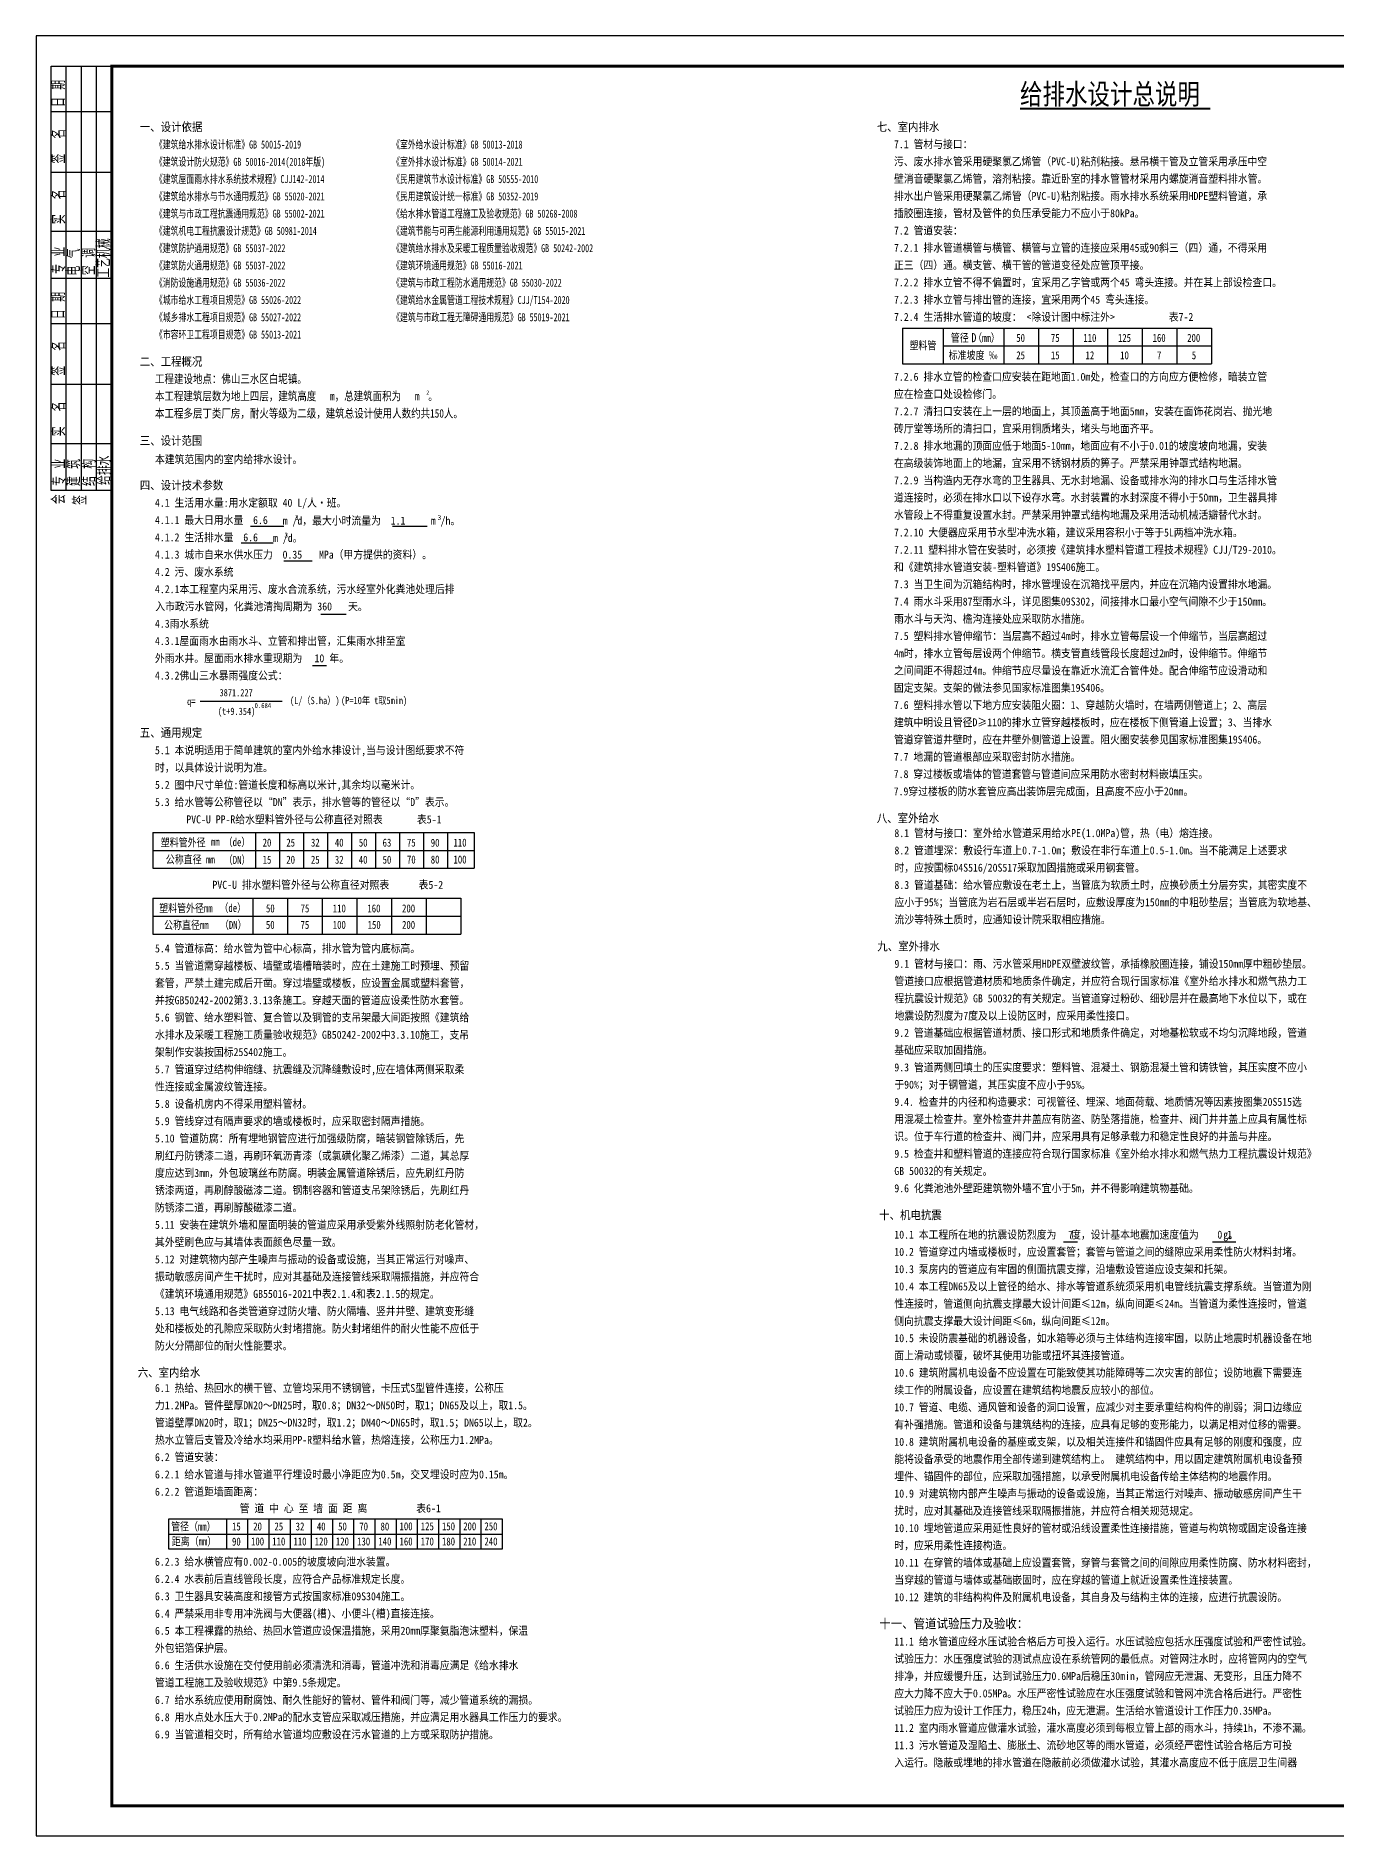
# Model space of a CAD drawing. Extents: x -620248 to 571765, y -684907 to -323071.
# Drawn here: x -559239 to -516320, y -410726 to -351326 of the extents above; entities that cross this region are included whole.
import ezdxf
from ezdxf.enums import TextEntityAlignment as Align

# ---------------------------------------------------------------- set-up
doc = ezdxf.new("R2010")
doc.units = 0
doc.header["$LTSCALE"] = 1000
doc.header["$MEASUREMENT"] = 0
for name, color, linetype in [('08', 8, 'Continuous'), ('4', 4, 'Continuous'), ('9', 9, 'Continuous'), ('DIM_SYMB', 3, 'Continuous'), ('PUB_TITLE', 4, 'Continuous'), ('S', 2, 'Continuous'), ('TEXT', 7, 'Continuous'), ('TWT_TEXT', 7, 'Continuous'), ('框', 130, 'Continuous')]:
    doc.layers.add(name, color=color, linetype=linetype)
doc.styles.add('-宋体', font='simsun_0.shx', dxfattribs={"width": 0.8})
doc.styles.add('_TCH_DIM', font='SIMPLEX.shx', dxfattribs={"width": 0.8, "bigfont": 'GBCBIG.shx'})
doc.styles.add('TBC', font='simhei_0.shx', dxfattribs={"width": 0.9})
doc.styles.add('天正', font='SIMPLEX.shx', dxfattribs={"width": 0.7, "bigfont": 'HZTXT.shx'})
doc.styles.add('宋体', font='simsun_0.shx')

# ---------------------------------------------------------------- blocks, each defined once
blk = doc.blocks.new('A$C507D671E')
at = {"color": 0, "ltscale": 0.01}
blk.add_line((433, 516), (3137, 516), dxfattribs=at)
at = {"color": 7, "style": '宋体', "width": 0.8}
for s, height, p in [('3871.227', 240, (1075, 678)), ('(L/（S.ha）)', 240, (3399, 419)), ('(P=10年 t取5min)', 240, (5084, 421)), ('q=', 240, (5, 392)), ('(t+9.354)', 240, (1021, 63)), ('0.684', 168, (2231, 289))]:
    blk.add_text(s, height=height, dxfattribs=at).set_placement(p)
blk = doc.blocks.new('A$C53681AE2')
at = {"color": 7}
for p, q in [((0, 1179), (0, 0)), ((0, 1179), (7821, 1179)), ((965, 1179), (10596, 1179)), ((3380, 1179), (3380, 0)), ((4172, 1179), (4172, 0)), ((4964, 1179), (4964, 0)), ((5756, 1179), (5756, 0)), ((6548, 1179), (6548, 0)), ((7340, 1179), (7340, 0)), ((8132, 1179), (8132, 0)), ((8924, 1179), (8924, 0)), ((9716, 1179), (9716, 0)), ((10596, 1179), (10596, 0)), ((0, 590), (10596, 590)), ((0, 0), (10596, 0))]:
    blk.add_line(p, q, dxfattribs=at)
at = {"color": 7, "style": '宋体', "width": 0.8}
for s, p in [('塑料管外径', (258, 720)), ('mm', (1912, 744)), ('（de）', (2333, 730)), ('20', (3619, 714)), ('25', (4400, 714)), ('32', (5212, 714)), ('40', (6002, 714)), ('50', (6792, 714)), ('63', (7577, 714)), ('75', (8380, 714)), ('90', (9166, 710)), ('110', (9916, 714)), ('公称直径 mm', (426, 157)), ('（DN）', (2337, 143)), ('15', (3619, 150)), ('20', (4400, 150)), ('25', (5212, 150)), ('32', (6002, 150)), ('40', (6792, 150)), ('50', (7577, 150)), ('70', (8380, 156)), ('80', (9166, 156)), ('100', (9916, 156))]:
    blk.add_text(s, height=264, dxfattribs=at).set_placement(p)
blk = doc.blocks.new('A$C69A073B4')
at = {"color": 7}
for p, q in [((0, 1179), (0, 0)), ((0, 1179), (7743, 1179)), ((886, 1179), (10157, 1179)), ((3301, 1179), (3301, 0)), ((4444, 1179), (4444, 0)), ((5587, 1179), (5587, 0)), ((6729, 1179), (6729, 0)), ((7872, 1179), (7872, 0)), ((9015, 1179), (9015, 0)), ((10157, 1179), (10157, 0)), ((0, 590), (10157, 590)), ((0, 0), (10157, 0))]:
    blk.add_line(p, q, dxfattribs=at)
at = {"color": 7, "style": '宋体', "width": 0.8}
for s, p in [('塑料管外径mm', (205, 720)), ('（de）', (2194, 730)), ('50', (3729, 714)), ('75', (4872, 714)), ('110', (5933, 714)), ('160', (7075, 714)), ('200', (8218, 714)), ('公称直径mm', (367, 165)), ('（DN）', (2210, 168)), ('50', (3727, 172)), ('75', (4870, 172)), ('100', (5933, 172)), ('150', (7083, 172)), ('200', (8218, 172))]:
    blk.add_text(s, height=264, dxfattribs=at).set_placement(p)
blk = doc.blocks.new('A$C2F9C1F43')
at = {"layer": 'TWT_TEXT'}
for p, q in [((0, 631), (11000, 631)), ((1900, 1131), (1900, 131)), ((2600, 1131), (2600, 131)), ((3300, 1131), (3300, 131)), ((4000, 1131), (4000, 131)), ((4700, 1131), (4700, 131)), ((5400, 1131), (5400, 131)), ((6100, 1131), (6100, 131)), ((6800, 1131), (6800, 131)), ((7500, 1131), (7500, 131)), ((8200, 1131), (8200, 131)), ((8900, 1131), (8900, 131)), ((9600, 1131), (9600, 131)), ((10300, 1131), (10300, 131))]:
    blk.add_line(p, q, dxfattribs=at)
blk.add_lwpolyline([(0, 1131), (11000, 1131), (11000, 131), (0, 131)], close=True, dxfattribs=at)
at = {"color": 7, "style": '宋体', "width": 0.8}
for s, p in [('管径（mm）', (77, 745)), ('15', (2087, 749)), ('20', (2787, 749)), ('25', (3487, 749)), ('32', (4187, 749)), ('40', (4887, 749)), ('50', (5587, 749)), ('70', (6287, 749)), ('80', (6987, 749)), ('100', (7614, 754)), ('125', (8314, 754)), ('150', (9014, 754)), ('200', (9714, 754)), ('250', (10414, 754)), ('距离（mm）', (99, 255)), ('90', (2087, 249)), ('100', (2714, 254)), ('110', (3414, 254)), ('110', (4114, 254)), ('120', (4814, 254)), ('120', (5514, 254)), ('130', (6214, 254)), ('140', (6914, 254)), ('160', (7614, 254)), ('170', (8314, 254)), ('180', (9014, 254)), ('210', (9714, 254)), ('240', (10414, 254))]:
    blk.add_text(s, height=264, dxfattribs=at).set_placement(p)
blk = doc.blocks.new('A$C4449606F')
at = {"color": 7}
for p, q in [((0, 1179), (0, 0)), ((0, 1179), (7780, 1179)), ((924, 1179), (10195, 1179)), ((1344, 1179), (1344, 0)), ((3339, 1179), (3339, 0)), ((4482, 1179), (4482, 0)), ((5624, 1179), (5624, 0)), ((6767, 1179), (6767, 0)), ((7910, 1179), (7910, 0)), ((9052, 1179), (9052, 0)), ((10195, 1179), (10195, 0)), ((0, 0), (10195, 0)), ((1344, 590), (10195, 590))]:
    blk.add_line(p, q, dxfattribs=at)
at = {"color": 7, "style": '宋体', "width": 0.8}
for s, height, p in [('塑料管', 264, (229, 477)), ('管径 （mm）', 264, (1594, 724)), ('D', 300, (2271, 714)), ('50', 264, (3752, 724)), ('75', 264, (4895, 724)), ('110', 264, (5963, 724)), ('125', 264, (7106, 724)), ('160', 264, (8249, 724)), ('200', 264, (9391, 724)), ('标准坡度 ‰', 264, (1522, 152)), ('25', 264, (3752, 150)), ('15', 264, (4895, 150)), ('12', 264, (6037, 150)), ('10', 264, (7180, 150)), ('7', 264, (8395, 150)), ('5', 264, (9542, 150))]:
    blk.add_text(s, height=height, dxfattribs=at).set_placement(p)
blk = doc.blocks.new('A$C54597E38')
at = {"layer": '9'}
h = blk.add_hatch(dxfattribs=at)
h.set_pattern_fill('ANSI31', color=256, scale=70.630202, angle=135, style=0)
h.set_pattern_definition([(180, (-153496.256, -56662.455), (-2e-15, -8.82877527), [])])
edge = h.paths.add_edge_path()
edge.add_line((99, 458), (99, 400))
edge.add_line((99, 400), (0, 400))
edge.add_line((0, 400), (0, 620))
edge.add_arc((64, 620), 63.6, 90, 180, ccw=False)
edge.add_line((64, 683), (622, 683))
edge.add_arc((622, 620), 63.6, 0, 90, ccw=False)
edge.add_line((685, 620), (685, 396))
edge.add_line((685, 396), (594, 396))
edge.add_line((594, 396), (594, 463))
edge.add_line((594, 463), (614, 463))
edge.add_line((614, 463), (624, 463))
edge.add_line((624, 463), (624, 613))
edge.add_line((624, 613), (68, 613))
edge.add_line((68, 613), (68, 458))
edge.add_line((68, 458), (99, 458))
h.paths.add_polyline_path([(369, 293), (369, 582), (586, 582), (586, 519), (436, 519), (436, 458), (557, 458), (557, 225), (431, 225), (431, 166), (588, 166), (588, 112), (370, 112), (370, 226), (321, 226), (321, 112), (103, 112), (103, 166), (260, 166), (260, 225), (133, 225), (133, 458), (255, 458), (255, 519), (104, 519), (104, 582), (321, 582), (321, 293)])
h.paths.add_polyline_path([(196, 399), (265, 399), (265, 289), (196, 289)], flags=16)
h.paths.add_polyline_path([(494, 399), (425, 399), (425, 289), (494, 289)], flags=16)
edge = h.paths.add_edge_path()
edge.add_line((99, 225), (99, 283))
edge.add_line((99, 283), (0, 283))
edge.add_line((0, 283), (0, 64))
edge.add_arc((64, 64), 63.6, 180, 270)
edge.add_line((64, 0), (622, 0))
edge.add_arc((622, 64), 63.6, 270, 360)
edge.add_line((685, 64), (685, 287))
edge.add_line((685, 287), (594, 287))
edge.add_line((594, 287), (594, 220))
edge.add_line((594, 220), (614, 220))
edge.add_line((614, 220), (624, 220))
edge.add_line((624, 220), (624, 71))
edge.add_line((624, 71), (68, 71))
edge.add_line((68, 71), (68, 225))
edge.add_line((68, 225), (99, 225))
blk.add_lwpolyline([(99, 225), (99, 283), (0, 283), (0, 64, 0.414214), (64, 0), (622, 0, 0.414214), (685, 64), (685, 287), (594, 287), (594, 220), (614, 220), (624, 220), (624, 71), (68, 71), (68, 225)], format="xyb", close=True, dxfattribs=at)
blk.add_lwpolyline([(369, 293), (369, 293), (369, 582), (586, 582), (586, 519), (436, 519), (436, 458), (557, 458), (557, 225), (431, 225), (431, 166), (588, 166), (588, 112), (370, 112), (370, 226), (321, 226), (321, 112), (103, 112), (103, 166), (260, 166), (260, 225), (133, 225), (133, 458), (255, 458), (255, 519), (104, 519), (104, 582), (321, 582), (321, 293), (369, 293)], dxfattribs=at)
blk.add_lwpolyline([(494, 399), (425, 399), (425, 289), (494, 289)], close=True, dxfattribs=at)
blk = doc.blocks.new('标框')
at = {"layer": '4'}
for p, q in [((-105112, 98008), (-105112, 71592)), ((-95112, 98008), (-95112, 71592))]:
    blk.add_line(p, q, dxfattribs=at)
at = {"layer": '框'}
for p, q in [((-105112, 111592), (-105112, 71592)), ((-95112, 111592), (-95112, 71592)), ((-105112, 98584), (-95112, 98584)), ((-105112, 94081), (-95112, 94081)), ((-105112, 89578), (-95112, 89578)), ((-105112, 87777), (-95112, 87777)), ((-105112, 85976), (-95112, 85976)), ((-105112, 85075), (-95112, 85075)), ((-105112, 84174), (-95112, 84174)), ((-105112, 83274), (-95112, 83274)), ((-105112, 82373), (-95112, 82373)), ((-105112, 81473), (-95112, 81473)), ((-105112, 80572), (-95112, 80572)), ((-105112, 79671), (-95112, 79671)), ((-105112, 78771), (-95112, 78771)), ((-105112, 77870), (-95112, 77870)), ((-105112, 76970), (-95112, 76970)), ((-105112, 76069), (-95112, 76069)), ((-105112, 75168), (-95112, 75168)), ((-105112, 74268), (-95112, 74268))]:
    blk.add_line(p, q, dxfattribs=at)
at = {"layer": '4'}
blk.add_blockref('A$C54597E38', (-104913, 73473), dxfattribs=at)
at = {"layer": 'TWT_TEXT', "style": 'TBC', "width": 0.9}
blk.add_text('广州亚泰建筑设计院有限公司', height=480, dxfattribs=at).set_placement((-103962, 73582))
at = {"layer": 'TWT_TEXT', "style": '_TCH_DIM'}
for s, height, p in [('建筑工程甲级设计证书号：', 300, (-103979, 73080)), ('城乡规划编制乙级证书编号：粤自资规乙字', 300, (-103979, 72198)), ('市政工程乙级设计证书号：', 300, (-103979, 72647)), ('电话', 300, (-103979, 71765)), ('图纸版权属设计单位所有，未经许可，外人及外单位不得翻印复制作为其他工程之用', 249.73, (-102027, 71082))]:
    blk.add_text(s, height=height, rotation=359.99972, dxfattribs=at).set_placement(p)
at = {"layer": 'TWT_TEXT', "style": '天正', "width": 0.67}
for s, height, p in [('A144002161', 300, (-101392, 73058)), ('A244002168', 300, (-101382, 72625)), ('23440110', 300, (-99787, 72179)), ('Tel：020-84214629', 290, (-103368, 71744))]:
    blk.add_text(s, height=height, rotation=359.99972, dxfattribs=at).set_placement(p)
at = {"layer": '框', "style": '-宋体', "width": 0.74}
for s, p in [('注册章', (-104927, 94312)), ('工程设计出图专用章', (-104926, 89809)), ('项目名称', (-104926, 88008)), ('车间二', (-102099, 88008)), ('兴建单位', (-104926, 86207)), ('佛山市天地元一净化设备有限公司', (-102100, 86207)), ('图      名', (-104926, 85353)), ('图      别', (-104926, 84452)), ('图      号', (-104926, 83552)), ('版  本  号', (-104927, 82651)), ('第一版', (-102100, 82651)), ('日      期', (-104926, 81751)), ('2025.10', (-102099, 81751)), ('制      图', (-104926, 80850)), ('设      计', (-104926, 79950)), ('专业负责人', (-104926, 79049)), ('项目负责人', (-104926, 78148)), ('专业校对人', (-104926, 77248)), ('审  核  人', (-104926, 76347)), ('审  定  人', (-104926, 75447)), ('设  计  号', (-104926, 74546)), ('AT-FS25023D', (-102108, 74546))]:
    blk.add_text(s, height=350, dxfattribs=at).set_placement(p)
for s, p in [('叶润华', (-101553, 80850)), ('叶润华', (-101553, 79950)), ('何志朋', (-101553, 78148)), ('范 武', (-101553, 77248)), ('陈伟业', (-101553, 76347)), ('何志朋', (-101553, 75447))]:
    blk.add_text(s, height=350, dxfattribs=at).set_placement(p, align=Align.CENTER)
blk = doc.blocks.new('框')
at = {"layer": '4'}
for p, q in [((-296744, 162730), (-296744, 136314)), ((-286744, 162730), (-286744, 136314))]:
    blk.add_line(p, q, dxfattribs=at)
at = {"layer": '框'}
for p, q in [((-296744, 176314), (-296744, 136314)), ((-286744, 176314), (-286744, 136314))]:
    blk.add_line(p, q, dxfattribs=at)
at = {"layer": '4'}
blk.add_blockref('标框', (-191632, 64721), dxfattribs=at)
at = {"layer": '框', "style": '-宋体', "width": 0.74}
for s, p in [('水  施', (-293732, 149174)), ('SS-  /', (-293732, 148273)), ('9', (-292587, 148273))]:
    blk.add_text(s, height=350, dxfattribs=at).set_placement(p)
blk = doc.blocks.new('小签')
at = {"layer": '4'}
for p, q in [((-16433, 275229), (-16433, 289229)), ((-16433, 289229), (-14433, 289229)), ((-15933, 275229), (-15933, 289229)), ((-15433, 275229), (-15433, 289229)), ((-14933, 275229), (-14933, 289229)), ((-14433, 275229), (-14433, 289229)), ((-14433, 287729), (-16433, 287729)), ((-14433, 285729), (-16433, 285729)), ((-14433, 283773), (-16433, 283773)), ((-14433, 282229), (-16433, 282229)), ((-14433, 280729), (-16433, 280729)), ((-14433, 278729), (-16433, 278729)), ((-14433, 276773), (-16433, 276773)), ((-14433, 275229), (-16433, 275229))]:
    blk.add_line(p, q, dxfattribs=at)
at = {"layer": '4', "style": '_TCH_DIM', "width": 0.8}
for s, p in [('日 期', (-15971, 287889)), ('签  名', (-15966, 286022)), ('实  名', (-15966, 284022)), ('专 业', (-15960, 282382)), ('电 气', (-15476, 282324)), ('空 调', (-14973, 282341)), ('工艺机械', (-14479, 282255)), ('日 期', (-15971, 280889)), ('签  名', (-15966, 279022)), ('实  名', (-15966, 277022)), ('专 业', (-15952, 275382)), ('建 筑', (-15465, 275376)), ('结 构', (-14963, 275380)), ('给排水', (-14463, 275413)), ('会', (-15962, 274781)), ('签', (-15258, 274757))]:
    blk.add_text(s, height=450, rotation=90, dxfattribs=at).set_placement(p)
blk = doc.blocks.new('A$C7B510A92')
at = {"layer": '4'}
blk.add_line((72600, 57933), (72600, 533), dxfattribs=at)
for name, p in [('小签', (16433, -231297)), ('框', (369344, -135781))]:
    blk.add_blockref(name, p, dxfattribs=at)

msp = doc.modelspace()

# ---------------------------------------------------------------- linework, layer by layer
at = {"color": 2}
for p, q in [((-551059.7, -368644.2), (-550124.8, -368644.2)), ((-549844.9, -370409.9), (-549006.7, -370409.9)), ((-550112.2, -372103.4), (-549658.3, -372103.4)), ((-525339.6, -391123.9), (-524885.7, -391123.9)), ((-520430.3, -391123.9), (-519655.6, -391123.9))]:
    msp.add_line(p, q, dxfattribs=at)
at = {"layer": 'DIM_SYMB', "const_width": 70}
msp.add_lwpolyline([(-526776.7, -353722.3), (-520493.4, -353722.3)], dxfattribs=at)
at = {"layer": 'PUB_TITLE'}
msp.add_lwpolyline([(-559238.5, -410726), (-475138.5, -410726), (-475138.5, -351326), (-559238.5, -351326)], close=True, dxfattribs=at)
at = {"layer": 'PUB_TITLE', "const_width": 100}
msp.add_lwpolyline([(-556738.5, -409726), (-476138.5, -409726), (-476138.5, -352326), (-556738.5, -352326)], close=True, dxfattribs=at)
at = {"layer": 'S'}
for p, q in [((-552157.9, -367497.5), (-551060.9, -367497.5)), ((-547473, -367498.1), (-546330.7, -367498.1)), ((-552466.2, -368055.1), (-551410.9, -368055.1))]:
    msp.add_line(p, q, dxfattribs=at)
at = {"layer": 'TWT_TEXT'}
msp.add_line((-530652.3, -360964.8), (-522318.5, -360964.8), dxfattribs=at)

# ---------------------------------------------------------------- block references
for name, p in [('A$C4449606F', (-530652.3, -362144)), ('A$C2F9C1F43', (-554859.5, -401391.6))]:
    msp.add_blockref(name, p)
at = {"layer": '08'}
for name, p in [('A$C53681AE2', (-555381.4, -378790.1)), ('A$C69A073B4', (-555381.4, -380961.3))]:
    msp.add_blockref(name, p, dxfattribs=at)
at = {"layer": '4'}
msp.add_blockref('A$C7B510A92', (-558738.5, -410258.6), dxfattribs=at)
at = {"layer": 'TWT_TEXT'}
msp.add_blockref('A$C507D671E', (-554259.6, -373794.2), dxfattribs=at)

# ---------------------------------------------------------------- texts
at = {"style": '宋体', "width": 0.9}
msp.add_text('5.1 本说明适用于简单建筑的室内外给水排设计,当与设计图纸要求不符', height=264, dxfattribs=at).set_placement((-555314.4, -375027.9))
at = {"layer": 'DIM_SYMB', "color": 7, "style": '-宋体', "width": 0.8}
msp.add_text('给排水设计总说明', height=679.75, dxfattribs=at).set_placement((-526776.7, -353582.3))
at = {"layer": 'TEXT', "style": '宋体', "width": 0.9}
msp.add_text('3', height=160, dxfattribs=at).set_placement((-551041.2, -367874))
at = {"layer": 'TWT_TEXT'}
for s, height, style, width, p in [('一、设计依据', 280, '宋体', 0.9, (-555814.2, -354467.6)), ('七、室内排水', 280, '宋体', 0.9, (-531501.1, -354467.6)), ('《建筑给水排水设计标准》GB 50015-2019', 264, '宋体', 0.7, (-555314.4, -355039.4)), ('《室外给水设计标准》GB 50013-2018', 264, '宋体', 0.7, (-547490.3, -355039.4)), ('7.1 管材与接口：', 264, '宋体', 0.9, (-530935, -355027.7)), ('《建筑设计防火规范》GB 50016-2014(2018年版)', 264, '宋体', 0.7, (-555314.4, -355609.4)), ('《室外排水设计标准》GB 50014-2021', 264, '宋体', 0.7, (-547490.3, -355609.4)), ('污、废水排水管采用硬聚氯乙烯管（PVC-U)粘剂粘接。悬吊横干管及立管采用承压中空', 264, '宋体', 0.9, (-530935, -355598.1)), ('《建筑屋面雨水排水系统技术规程》CJJ142-2014', 264, '宋体', 0.7, (-555314.4, -356179.4)), ('《民用建筑节水设计标准》GB 50555-2010', 264, '宋体', 0.7, (-547490.3, -356179.4)), ('壁消音硬聚氯乙烯管，溶剂粘接。靠近卧室的排水管管材采用内螺旋消音塑料排水管。', 264, '宋体', 0.9, (-530935, -356167.5)), ('《建筑给水排水与节水通用规范》GB 55020-2021', 264, '宋体', 0.7, (-555314.4, -356749.4)), ('《民用建筑设计统一标准》GB 50352-2019', 264, '宋体', 0.7, (-547490.3, -356749.4)), ('排水出户管采用硬聚氯乙烯管（PVC-U)粘剂粘接。雨水排水系统采用HDPE塑料管道，承', 264, '宋体', 0.9, (-530935, -356738)), ('《建筑与市政工程抗震通用规范》GB 55002-2021', 264, '宋体', 0.7, (-555314.4, -357319.4)), ('《建筑机电工程抗震设计规范》GB 50981-2014', 264, '宋体', 0.7, (-555314.4, -357889.4)), ('《给水排水管道工程施工及验收规范》GB 50268-2008', 264, '宋体', 0.7, (-547490.3, -357319.4)), ('《建筑节能与可再生能源利用通用规范》GB 55015-2021', 264, '宋体', 0.7, (-547490.3, -357889.4)), ('插胶圈连接，管材及管件的负压承受能力不应小于80kPa。', 264, '宋体', 0.9, (-530935, -357307.4)), ('7.2 管道安装：', 264, '宋体', 0.9, (-530935, -357877.8)), ('《建筑防护通用规范》GB 55037-2022', 264, '宋体', 0.7, (-555314.4, -358459.4)), ('《建筑给水排水及采暖工程质量验收规范》GB 50242-2002', 264, '宋体', 0.7, (-547490.3, -358459.4)), ('7.2.1 排水管道横管与横管、横管与立管的连接应采用45或90斜三（四）通，不得采用', 264, '宋体', 0.9, (-530935, -358448.2)), ('《建筑防火通用规范》GB 55037-2022', 264, '宋体', 0.7, (-555314.4, -359029.4)), ('《建筑环境通用规范》GB 55016-2021', 264, '宋体', 0.7, (-547490.3, -359029.4)), ('正三（四）通。横支管、横干管的管道变径处应管顶平接。', 264, '宋体', 0.9, (-530935, -359018.7)), ('《消防设施通用规范》GB 55036-2022', 264, '宋体', 0.7, (-555314.4, -359599.4)), ('《建筑与市政工程防水通用规范》GB 55030-2022', 264, '宋体', 0.7, (-547490.3, -359599.4)), ('7.2.2 排水立管不得不偏置时，宜采用乙字管或两个45 弯头连接。并在其上部设检查口。', 264, '宋体', 0.9, (-530935, -359588.1)), ('°', 264, '宋体', 0.9, (-522839.7, -359540.7)), ('《城市给水工程项目规范》GB 55026-2022', 264, '宋体', 0.7, (-555314.4, -360169.4)), ('《建筑给水金属管道工程技术规程》CJJ/T154-2020', 264, '宋体', 0.7, (-547490.3, -360169.4)), ('7.2.3 排水立管与排出管的连接，宜采用两个45 弯头连接。', 264, '宋体', 0.9, (-530935, -360158.5)), ('°', 264, '宋体', 0.9, (-523849.6, -360100.2)), ('《城乡排水工程项目规范》GB 55027-2022', 264, '宋体', 0.7, (-555314.4, -360739.4)), ('《建筑与市政工程无障碍通用规范》GB 55019-2021', 264, '宋体', 0.7, (-547490.3, -360739.4)), ('7.2.4 生活排水管道的坡度： <除设计图中标注外>           表7-2', 264, '宋体', 0.9, (-530935, -360728.9)), ('《市容环卫工程项目规范》GB 55013-2021', 264, '宋体', 0.7, (-555314.4, -361309.4)), ('二、工程概况', 280, '宋体', 0.9, (-555814.2, -362211.2)), ('工程建设地点：佛山三水区白坭镇。', 279.451, '-宋体', 0.8, (-555314.4, -362781.2)), ('7.2.6 排水立管的检查口应安装在距地面1.0m处，检查口的方向应方便检修，暗装立管', 264, '宋体', 0.9, (-530935, -362702.5)), ('本工程建筑层数为地上四层，建筑高度   m，总建筑面积为   m', 279.451, '-宋体', 0.8, (-555314.4, -363350.1)), ('2', 139.7, '-宋体', 0.8, (-546361.9, -363165.1)), ('。', 279.5, '-宋体', 0.8, (-546300.1, -363350.1)), ('应在检查口处设检修门。', 264, '宋体', 0.9, (-530935, -363272.9)), ('本工程多层丁类厂房，耐火等级为二级，建筑总设计使用人数约共150人。', 279.451, '-宋体', 0.8, (-555314.4, -363919.5)), ('砖厅堂等场所的清扫口，宜采用铜质堵头，堵头与地面齐平。', 264, '宋体', 0.9, (-530935, -364412.8)), ('7.2.7 清扫口安装在上一层的地面上，其顶盖高于地面5mm，安装在面饰花岗岩、抛光地', 264, '宋体', 0.9, (-530935, -363843.4)), ('三、设计范围', 280, '宋体', 0.9, (-555814.2, -364821.1)), ('7.2.8 排水地漏的顶面应低于地面5-10mm，地面应有不小于0.01的坡度坡向地漏，安装', 264, '宋体', 0.9, (-530935, -364982.2)), ('本建筑范围内的室内给排水设计。', 264, '宋体', 0.9, (-555314.4, -365426.5)), ('在高级装饰地面上的地漏，宜采用不锈钢材质的箅子。严禁采用钟罩式结构地漏。', 264, '宋体', 0.9, (-530935, -365551.6)), ('7.2.9 当构造内无存水弯的卫生器具、无水封地漏、设备或排水沟的排水口与生活排水管', 264, '宋体', 0.9, (-530935, -366121.1)), ('四、设计技术参数', 280, '宋体', 0.9, (-555814.2, -366291.5)), ('道连接时，必须在排水口以下设存水弯。水封装置的水封深度不得小于50mm，卫生器具排', 264, '宋体', 0.9, (-530935, -366690.5)), ('4.1 生活用水量:用水定额取 40 L/人·班。', 264, '宋体', 0.9, (-555314.4, -366861.5)), ('水管段上不得重复设置水封。严禁采用钟罩式结构地漏及采用活动机械活瓣替代水封。', 264, '宋体', 0.9, (-530935, -367259.9)), ('4.1.1 最大日用水量  6.6', 264, '宋体', 0.9, (-555314.4, -367431.9)), ('                       m /d，最大小时流量为  1.1      ', 264, '宋体', 0.9, (-554817.7, -367451.4)), ('3', 160, '宋体', 0.9, (-550691.9, -367296.3)), ('m /h。', 264, '宋体', 0.9, (-546214, -367451.4)), ('3', 160, '宋体', 0.9, (-545988.3, -367298.5)), ('7.2.10 大便器应采用节水型冲洗水箱，建议采用容积小于等于5L两档冲洗水箱。', 264, '宋体', 0.9, (-530935, -367842.5)), ('4.1.2 生活排水量  6.6   ', 264, '宋体', 0.9, (-555314.4, -368002.4)), ('4.1.3 城市自来水供水压力  0.35      ', 264, '宋体', 0.9, (-555314.4, -368571.8)), ('                     m /d。', 264, '宋体', 0.9, (-554813.6, -368021.8)), ('MPa（甲方提供的资料）。', 264, '宋体', 0.9, (-549903.1, -368571.8)), ('7.2.11 塑料排水管在安装时，必须按《建筑排水塑料管道工程技术规程》CJJ/T29-2010。', 264, '宋体', 0.9, (-530935, -368411.9)), ('4.2 污、废水系统', 264, '宋体', 0.9, (-555314.4, -369141.8)), ('和《建筑排水管道安装-塑料管道》19S406施工。', 264, '宋体', 0.9, (-530935, -368982.3)), ('4.2.1本工程室内采用污、废水合流系统，污水经室外化粪池处理后排', 264, '宋体', 0.9, (-555314.4, -369712.2)), ('7.3 当卫生间为沉箱结构时，排水管埋设在沉箱找平层内，并应在沉箱内设置排水地漏。', 264, '宋体', 0.9, (-530935, -369550.8)), ('入市政污水管网，化粪池清掏周期为 360    ', 264, '宋体', 0.9, (-555305, -370281.6)), ('天。', 264, '宋体', 0.9, (-548944.2, -370281.6)), ('7.4 雨水斗采用87型雨水斗，详见图集09S302，间接排水口最小空气间隙不少于150mm。', 264, '宋体', 0.9, (-530935, -370120.2)), ('4.3雨水系统', 264, '宋体', 0.9, (-555314.4, -370851.6)), ('雨水斗与天沟、檐沟连接处应采取防水措施。', 264, '宋体', 0.9, (-530935, -370690.6)), ('4.3.1屋面雨水由雨水斗、立管和排出管，汇集雨水排至室', 264, '宋体', 0.9, (-555314.4, -371422.1)), ('7.5 塑料排水管伸缩节：当层高不超过4m时，排水立管每层设一个伸缩节，当层高超过', 264, '宋体', 0.9, (-530935, -371259)), ('外雨水井。屋面雨水排水重现期为   ', 264, '宋体', 0.9, (-555314.4, -371992.5)), ('年。', 264, '宋体', 0.9, (-549560.8, -371992.5)), ('4m时，排水立管每层设两个伸缩节。横支管直线管段长度超过2m时，设伸缩节。伸缩节', 264, '宋体', 0.9, (-530935, -371828.4)), ('4.3.2佛山三水暴雨强度公式：', 264, '宋体', 0.9, (-555314.4, -372561.9)), ('之间间距不得超过4m。伸缩节应尽量设在靠近水流汇合管件处。配合伸缩节应设滑动和', 264, '宋体', 0.9, (-530935, -372397.9)), ('固定支架。支架的做法参见国家标准图集19S406。', 264, '宋体', 0.9, (-530937.2, -372967.3)), ('7.6 塑料排水管以下地方应安装阻火圈：1、穿越防火墙时，在墙两侧管道上；2、高层', 264, '宋体', 0.9, (-530937.2, -373536.7)), ('五、通用规定', 280, '宋体', 0.9, (-555814.2, -374457.9)), ('建筑中明设且管径D≥110的排水立管穿越楼板时，应在楼板下侧管道上设置；3、当排水', 264, '宋体', 0.9, (-530937.2, -374106.1)), ('管道穿管道井壁时，应在井壁外侧管道上设置。阻火圈安装参见国家标准图集19S406。', 264, '宋体', 0.9, (-530937.2, -374675.6)), ('时，以具体设计说明为准。', 264, '宋体', 0.9, (-555314.4, -375598.4)), ('7.7 地漏的管道根部应采取密封防水措施。', 264, '宋体', 0.9, (-530939.5, -375245)), ('5.2 图中尺寸单位:管道长度和标高以米计,其余均以毫米计。', 264, '宋体', 0.9, (-555314.4, -376168.8)), ('7.8 穿过楼板或墙体的管道套管与管道间应采用防水密封材料嵌填压实。', 264, '宋体', 0.9, (-530941.8, -375814.4)), ('5.3 给水管等公称管径以“DN”表示，排水管等的管径以“D”表示。', 264, '宋体', 0.9, (-555314.4, -376738.2)), ('7.9穿过楼板的防水套管应高出装饰层完成面，且高度不应小于20mm。', 264, '宋体', 0.9, (-530944, -376383.8)), ('PVC-U PP-R给水塑料管外径与公称直径对照表       表5-1', 264, '宋体', 0.9, (-554280.2, -377309.2)), ('八、室外给水', 280, '宋体', 0.9, (-531503.3, -377277.3)), ('8.1 管材与接口：室外给水管道采用给水PE(1.0MPa)管，热（电）熔连接。', 264, '宋体', 0.9, (-530921, -377761.8)), ('8.2 管道埋深：敷设行车道上0.7-1.0m；敷设在非行车道上0.5-1.0m。当不能满足上述要求', 264, '宋体', 0.9, (-530918.8, -378333.2)), ('时，应按国标04S516/20S517采取加固措施或采用钢套管。', 264, '宋体', 0.9, (-530918.8, -378902.6)), ('PVC-U 排水塑料管外径与公称直径对照表      表5-2', 264, '宋体', 0.9, (-553417.9, -379468.9)), ('8.3 管道基础：给水管应敷设在老土上，当管底为软质土时，应换砂质土分层夯实，其密实度不', 264, '宋体', 0.9, (-530918.8, -379473.1)), ('应小于95%%%；当管底为岩石层或半岩石层时，应敷设厚度为150mm的中粗砂垫层；当管底为软地基、', 264, '宋体', 0.9, (-530918.8, -380043.5)), ('流沙等特殊土质时，应通知设计院采取相应措施。', 264, '宋体', 0.9, (-530918.8, -380613.9)), ('5.4 管道标高：给水管为管中心标高，排水管为管内底标高。', 264, '宋体', 0.9, (-555314.4, -381567.5)), ('九、室外排水', 280, '宋体', 0.9, (-531484.9, -381505.3)), ('5.5 当管道需穿越楼板、墙壁或墙槽暗装时，应在土建施工时预埋、预留', 264, '宋体', 0.9, (-555314.4, -382137.9)), ('9.1 管材与接口：雨、污水管采用HDPE双壁波纹管，承插橡胶圈连接，铺设150mm厚中粗砂垫层。', 264, '宋体', 0.9, (-530918.8, -382075.3)), ('套管，严禁土建完成后开凿。穿过墙壁或楼板，应设置金属或塑料套管，', 264, '宋体', 0.9, (-555314.4, -382708.3)), ('管道接口应根据管道材质和地质条件确定，并应符合现行国家标准《室外给水排水和燃气热力工', 264, '宋体', 0.9, (-530918.8, -382645.8)), ('并按GB50242-2002第3.3.13条施工。穿越天面的管道应设柔性防水套管。', 264, '宋体', 0.9, (-555314.4, -383278.7)), ('程抗震设计规范》GB 50032的有关规定。当管道穿过粉砂、细砂层并在最高地下水位以下，或在', 264, '宋体', 0.9, (-530918.8, -383216.2)), ('5.6 钢管、给水塑料管、复合管以及铜管的支吊架最大间距按照《建筑给', 264, '宋体', 0.9, (-555314.4, -383846.7)), ('地震设防烈度为7度及以上设防区时，应采用柔性接口。', 264, '宋体', 0.9, (-530916.5, -383787.6)), ('水排水及采暖工程施工质量验收规范》GB50242-2002中3.3.10施工，支吊', 264, '宋体', 0.9, (-555314.4, -384416.7)), ('9.2 管道基础应根据管道材质、接口形式和地质条件确定，对地基松软或不均匀沉降地段，管道', 264, '宋体', 0.9, (-530923.3, -384353)), ('架制作安装按国标25S402施工。', 264, '宋体', 0.9, (-555314.4, -384987.2)), ('基础应采取加固措施。', 264, '宋体', 0.9, (-530923.3, -384923.5)), ('5.7 管道穿过结构伸缩缝、抗震缝及沉降缝敷设时,应在墙体两侧采取柔', 264, '宋体', 0.9, (-555314.4, -385557.6)), ('9.3 管道两侧回填土的压实度要求：塑料管、混凝土、钢筋混凝土管和铸铁管，其压实度不应小', 264, '宋体', 0.9, (-530923.3, -385492.9)), ('性连接或金属波纹管连接。', 264, '宋体', 0.9, (-555314.4, -386127)), ('于90%%%；对于钢管道，其压实度不应小于95%%%。', 264, '宋体', 0.9, (-530923.3, -386063.3)), ('5.8 设备机房内不得采用塑料管材。', 264, '宋体', 0.9, (-555314.4, -386696.9)), ('9.4. 检查井的内径和构造要求：可视管径、埋深、地面荷载、地质情况等因素按图集20S515选', 264, '宋体', 0.9, (-530923.3, -386630.3)), ('5.9 管线穿过有隔声要求的墙或楼板时，应采取密封隔声措施。', 264, '宋体', 0.9, (-555314.4, -387267.3)), ('用混凝土检查井。室外检查井井盖应有防盗、防坠落措施，检查井、阀门井井盖上应具有属性标', 264, '宋体', 0.9, (-530923.3, -387200.7)), ('5.10 管道防腐：所有埋地钢管应进行加强级防腐，暗装钢管除锈后，先', 264, '宋体', 0.9, (-555314.4, -387837.9)), ('识。位于车行道的检查井、阀门井，应采用具有足够承载力和稳定性良好的井盖与井座。', 264, '宋体', 0.9, (-530923.3, -387771.1)), ('刷红丹防锈漆二道，再刷环氧沥青漆（或氯磺化聚乙烯漆）二道，其总厚', 264, '宋体', 0.9, (-555314.4, -388408.3)), ('9.5 检查井和塑料管道的连接应符合现行国家标准《室外给水排水和燃气热力工程抗震设计规范》', 264, '宋体', 0.9, (-530923.3, -388342.6)), ('度应达到3mm，外包玻璃丝布防腐。明装金属管道除锈后，应先刷红丹防', 264, '宋体', 0.9, (-555314.4, -388977.7)), ('GB 50032的有关规定。', 264, '宋体', 0.9, (-530923.3, -388913)), ('锈漆两道，再刷醇酸磁漆二道。钢制容器和管道支吊架除锈后，先刷红丹', 264, '宋体', 0.9, (-555314.4, -389547.7)), ('9.6 化粪池池外壁距建筑物外墙不宜小于5m，并不得影响建筑物基础。', 264, '宋体', 0.9, (-530923.3, -389482.4)), ('防锈漆二道，再刷醇酸磁漆二道。', 264, '宋体', 0.9, (-555314.4, -390117.7)), ('十、机电抗震', 280, '宋体', 0.9, (-531421.1, -390373.8)), ('5.11 安装在建筑外墙和屋面明装的管道应采用承受紫外线照射防老化管材，', 264, '宋体', 0.9, (-555314.4, -390688)), ('10.1 本工程所在地的抗震设防烈度为   度，设计基本地震加速度值为     g。', 264, '宋体', 0.9, (-530923.3, -391013)), ('7', 264, '宋体', 0.9, (-525184.7, -391013)), ('其外壁刷色应与其墙体表面颜色尽量一致。 ', 264, '宋体', 0.9, (-555314.4, -391258)), ('10.2 管道穿过内墙或楼板时，应设置套管；套管与管道之间的缝隙应采用柔性防火材料封堵。', 264, '宋体', 0.9, (-530923.3, -391579.4)), ('5.12 对建筑物内部产生噪声与振动的设备或设施，当其正常运行对噪声、', 264, '宋体', 0.9, (-555314.4, -391828)), ('10.3 泵房内的管道应有牢固的侧面抗震支撑，沿墙敷设管道应设支架和托架。', 264, '宋体', 0.9, (-530923.3, -392151.8)), ('振动敏感房间产生干扰时，应对其基础及连接管线采取隔振措施，并应符合', 264, '宋体', 0.9, (-555314.4, -392398)), ('10.4 本工程DN65及以上管径的给水、排水等管道系统须采用机电管线抗震支撑系统。当管道为刚', 264, '宋体', 0.9, (-530923.3, -392721.3)), ('《建筑环境通用规范》GB55016-2021中表2.1.4和表2.1.5的规定。', 264, '宋体', 0.9, (-555314.4, -392968)), ('性连接时，管道侧向抗震支撑最大设计间距≤12m，纵向间距≤24m。当管道为柔性连接时，管道', 264, '宋体', 0.9, (-530923.3, -393290.7)), ('5.13 电气线路和各类管道穿过防火墙、防火隔墙、竖井井壁、建筑变形缝', 264, '宋体', 0.9, (-555314.4, -393538)), ('处和楼板处的孔隙应采取防火封堵措施。防火封堵组件的耐火性能不应低于', 264, '宋体', 0.9, (-555314.4, -394108)), ('侧向抗震支撑最大设计间距≤6m，纵向间距≤12m。', 264, '宋体', 0.9, (-530923.3, -393863.1)), ('防火分隔部位的耐火性能要求。', 264, '宋体', 0.9, (-555314.4, -394678)), ('10.5 未设防震基础的机器设备，如水箱等必须与主体结构连接牢固，以防止地震时机器设备在地', 264, '宋体', 0.9, (-530923.3, -394429.5)), ('面上滑动或倾覆，破坏其使用功能或扭坏其连接管道。', 264, '宋体', 0.9, (-530923.3, -394997)), ('六、室内给水', 280, '宋体', 0.9, (-555880.5, -395571.4)), ('10.6 建筑附属机电设备不应设置在可能致使其功能障碍等二次灾害的部位；设防地震下需要连', 264, '宋体', 0.9, (-530923.3, -395567.4)), ('6.1 热给、热回水的横干管、立管均采用不锈钢管，卡压式S型管件连接，公称压', 264, '宋体', 0.9, (-555314.4, -396075.1)), ('续工作的附属设备，应设置在建筑结构地震反应较小的部位。', 264, '宋体', 0.9, (-530923.3, -396139.8)), ('力1.2MPa。管件壁厚DN20～DN25时，取0.8；DN32～DN50时，取1；DN65及以上，取1.5。', 264, '宋体', 0.9, (-555314.4, -396645.5)), ('10.7 管道、电缆、通风管和设备的洞口设置，应减少对主要承重结构构件的削弱；洞口边缘应', 264, '宋体', 0.9, (-530923.3, -396709.2)), ('管道壁厚DN20时，取1；DN25～DN32时，取1.2；DN40～DN65时，取1.5；DN65以上，取2。', 264, '宋体', 0.9, (-555314.4, -397216)), ('有补强措施。管道和设备与建筑结构的连接，应具有足够的变形能力，以满足相对位移的需要。', 264, '宋体', 0.9, (-530923.3, -397278.6)), ('热水立管后支管及冷给水均采用PP-R塑料给水管，热熔连接，公称压力1.2MPa。', 264, '宋体', 0.9, (-555314.4, -397785.4)), ('10.8 建筑附属机电设备的基座或支架，以及相关连接件和锚固件应具有足够的刚度和强度，应', 264, '宋体', 0.9, (-530923.3, -397848.1)), ('6.2 管道安装：', 264, '宋体', 0.9, (-555314.4, -398355.8)), ('能将设备承受的地震作用全部传递到建筑结构上。\u2002建筑结构中，用以固定建筑附属机电设备预', 264, '宋体', 0.9, (-530923.3, -398417.5)), ('6.2.1 给水管道与排水管道平行埋设时最小净距应为0.5m，交叉埋设时应为0.15m。', 264, '宋体', 0.9, (-555314.4, -398926.2)), ('埋件、锚固件的部位，应采取加强措施，以承受附属机电设备传给主体结构的地震作用。', 264, '宋体', 0.9, (-530923.3, -398987.9)), ('6.2.2 管道距墙面距离：', 264, '宋体', 0.9, (-555314.4, -399496.7)), ('            管 道 中 心 至 墙 面 距 离          表6-1', 264, '宋体', 0.9, (-554460, -400043.9)), ('10.9 对建筑物内部产生噪声与振动的设备或设施，当其正常运行对噪声、振动敏感房间产生干', 264, '宋体', 0.9, (-530923.3, -399557.3)), ('扰时，应对其基础及连接管线采取隔振措施，并应符合相关规范规定。', 264, '宋体', 0.9, (-530923.3, -400126.8)), ('10.10 埋地管道应采用延性良好的管材或沿线设置柔性连接措施，管道与构筑物或固定设备连接', 264, '宋体', 0.9, (-530923.3, -400697.2)), ('6.2.3 给水横管应有0.002-0.005的坡度坡向泄水装置。', 264, '宋体', 0.9, (-555314.4, -401806.2)), ('10.11 在穿管的墙体或基础上应设置套管，穿管与套管之间的间隙应用柔性防腐、防水材料密封，', 264, '宋体', 0.9, (-530923.3, -401837)), ('时，应采用柔性连接构造。', 264, '宋体', 0.9, (-530923.3, -401266.6)), ('6.2.4 水表前后直线管段长度，应符合产品标准规定长度。', 264, '宋体', 0.9, (-555314.4, -402376.7)), ('当穿越的管道与墙体或基础嵌固时，应在穿越的管道上就近设置柔性连接装置。', 264, '宋体', 0.9, (-530923.3, -402406.4)), ('6.3 卫生器具安装高度和接管方式按国家标准09S304施工。', 264, '宋体', 0.9, (-555314.4, -402947.1)), ('10.12 建筑的非结构构件及附属机电设备，其自身及与结构主体的连接，应进行抗震设防。', 264, '宋体', 0.9, (-530923.3, -402976.9)), ('6.4 严禁采用非专用冲洗阀与大便器(槽)、小便斗(槽)直接连接。', 264, '宋体', 0.9, (-555314.4, -403517.5)), ('6.5 本工程裸露的热给、热回水管道应设保温措施，采用20mm厚聚氨脂泡沫塑料，保温', 264, '宋体', 0.9, (-555314.4, -404084.7)), ('十一、管道试验压力及验收：', 308, '宋体', 0.9, (-531421.1, -403868.3)), ('外包铝箔保护层。', 264, '宋体', 0.9, (-555314.4, -404654.1)), ('11.1 给水管道应经水压试验合格后方可投入运行。水压试验应包括水压强度试验和严密性试验。', 264, '宋体', 0.9, (-530923.3, -404440.1)), ('6.6 生活供水设施在交付使用前必须清洗和消毒，管道冲洗和消毒应满足《给水排水', 264, '宋体', 0.9, (-555314.4, -405224.6)), ('试验压力：水压强度试验的测试点应设在系统管网的最低点。对管网注水时，应将管网内的空气', 264, '宋体', 0.9, (-530923.3, -405010.5)), ('管道工程施工及验收规范》中第9.5条规定。', 264, '宋体', 0.9, (-555314.4, -405795)), ('排净，并应缓慢升压，达到试验压力0.6MPa后稳压30min，管网应无泄漏、无变形，且压力降不', 264, '宋体', 0.9, (-530923.3, -405580.9)), ('6.7 给水系统应使用耐腐蚀、耐久性能好的管材、管件和阀门等，减少管道系统的漏损。', 264, '宋体', 0.9, (-555314.4, -406368.6)), ('应大力降不应大于0.05MPa。水压严密性试验应在水压强度试验和管网冲洗合格后进行。严密性', 264, '宋体', 0.9, (-530923.3, -406151.4)), ('6.8 用水点处水压大于0.2MPa的配水支管应采取减压措施，并应满足用水器具工作压力的要求。', 264, '宋体', 0.9, (-555314.4, -406935.8)), ('试验压力应为设计工作压力，稳压24h，应无泄漏。生活给水管道设计工作压力0.35MPa。', 264, '宋体', 0.9, (-530923.3, -406721.8)), ('6.9 当管道相交时，所有给水管道均应敷设在污水管道的上方或采取防护措施。', 264, '宋体', 0.9, (-555314.4, -407506.3)), ('11.2 室内雨水管道应做灌水试验，灌水高度必须到每根立管上部的雨水斗，持续1h，不渗不漏。', 264, '宋体', 0.9, (-530923.3, -407292.2)), ('11.3 污水管道及湿陷土、膨胀土、流砂地区等的雨水管道，必须经严密性试验合格后方可投', 264, '宋体', 0.9, (-530923.3, -407862.6)), ('入运行。隐蔽或埋地的排水管道在隐蔽前必须做灌水试验，其灌水高度应不低于底层卫生间器', 264, '宋体', 0.9, (-530923.3, -408433))]:
    msp.add_text(s, height=height, dxfattribs=dict(at, style=style, width=width)).set_placement(p)
at = {"layer": 'TWT_TEXT', "style": '宋体', "width": 0.9}
for s, p in [('10', (-549889.7, -371992.5)), ('0.1', (-520023.6, -391013))]:
    msp.add_text(s, height=264, dxfattribs=at).set_placement(p, align=Align.CENTER)
at = {"layer": 'TWT_TEXT', "insert": (-521443.6, -365194.3, -6.9), "char_height": 0.2, "width": 1.331, "attachment_point": 1, "style": '宋体'}
msp.add_mtext('二层给排水平面图', dxfattribs=at)

doc.saveas('drawing.dxf')
